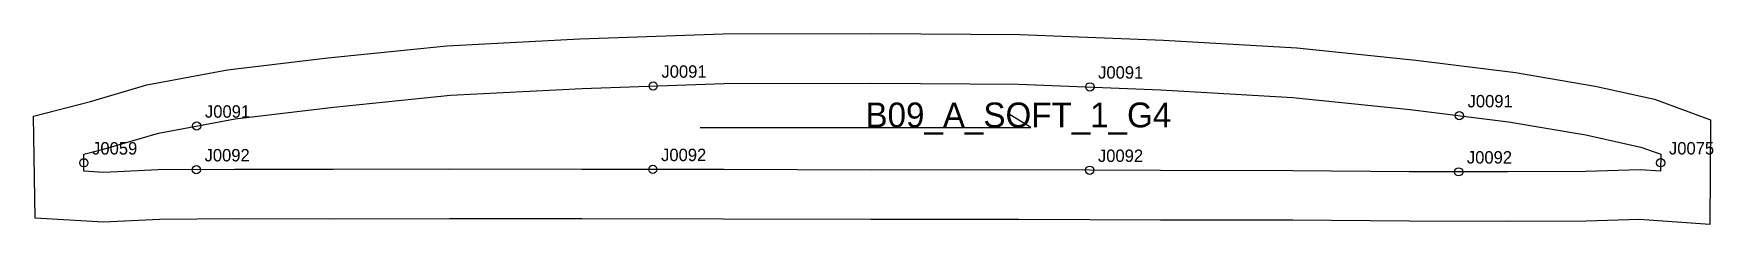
# Model space of a CAD drawing. Header units: millimetres. Extents: x -12 to 395, y -17 to 29.
import ezdxf

# ---------------------------------------------------------------- set-up
doc = ezdxf.new("R2010")
doc.units = ezdxf.units.MM
for name, color, linetype in [('CUT', 1, 'Continuous'), ('GRAIN', 3, 'Continuous'), ('LABEL', 7, 'Continuous'), ('NOTCH', 2, 'Continuous'), ('SEW', 5, 'Continuous')]:
    doc.layers.add(name, color=color, linetype=linetype)

msp = doc.modelspace()

# ---------------------------------------------------------------- linework, layer by layer
at = {"layer": 'CUT'}
msp.add_lwpolyline([(-12.14, 9.27), (1.62, 12.81), (15.29, 16.85), (34.84, 20.43), (59.13, 23.34), (87.89, 26.25), (120.16, 27.9), (154.86, 29.16), (190.77, 29.2), (226.7, 29), (261.41, 27.61), (293.75, 25.74), (322.54, 22.74), (346.7, 19.78), (365.98, 16.5), (380.37, 13.31), (393.92, 8.37), (393.71, -16.94), (376.68, -15.75), (363.81, -16.18), (344.86, -16.25), (320.91, -16.2), (292.74, -15.96), (260.73, -15.91), (226.38, -15.77), (190.65, -15.8), (154.94, -15.66), (120.61, -15.63), (88.68, -15.57), (60.48, -15.7), (36.52, -15.63), (18.35, -15.79), (4.79, -16.39), (-11.77, -15.47), (-12.14, 9.27)], close=True, dxfattribs=at)
at = {"layer": 'GRAIN'}
for p, q in [((229.29, 6.53), (224.29, 9.53)), ((149.29, 6.53), (229.29, 6.53))]:
    msp.add_line(p, q, dxfattribs=at)
at = {"layer": 'NOTCH'}
for centre in [(137.88, 16.53), (243.62, 16.31), (333.08, 9.36), (27.36, 6.86), (0.03, -2.05), (27.26, -3.71), (137.8, -3.64), (243.58, -3.84), (332.91, -4.23), (381.84, -2.04)]:
    msp.add_circle(centre, 1, dxfattribs=at)
at = {"layer": 'SEW'}
msp.add_lwpolyline([(0, 0), (4.82, 1.24), (18.08, 5.16), (36.64, 8.56), (60.44, 11.42), (88.8, 14.28), (120.68, 15.91), (155.09, 17.16), (190.75, 17.2), (226.42, 17), (260.82, 15.62), (292.78, 13.78), (321.19, 10.82), (344.96, 7.9), (363.67, 4.72), (377, 1.77), (381.85, 0), (381.82, -4.08), (376.9, -3.73), (363.59, -4.18), (344.85, -4.25), (320.97, -4.2), (292.8, -3.96), (260.76, -3.91), (226.4, -3.77), (190.67, -3.8), (154.97, -3.66), (120.63, -3.63), (88.67, -3.57), (60.47, -3.7), (36.49, -3.63), (18.04, -3.79), (4.86, -4.37), (0.06, -4.11)], close=True, dxfattribs=at)

# ---------------------------------------------------------------- texts
at = {"layer": 'LABEL'}
for s, height, p in [('J0091', 3, (139.88, 18.53)), ('J0091', 3, (245.62, 18.31)), ('B09_A_SOFT_1_G4', 6, (189.29, 6.53)), ('J0091', 3, (335.08, 11.36)), ('J0091', 3, (29.36, 8.86)), ('J0059', 3, (2.03, -0.05)), ('J0092', 3, (29.26, -1.71)), ('J0092', 3, (139.8, -1.64)), ('J0092', 3, (245.58, -1.84)), ('J0092', 3, (334.91, -2.23)), ('J0075', 3, (383.84, -0.04))]:
    msp.add_text(s, height=height, dxfattribs=at).set_placement(p)

doc.saveas('drawing.dxf')
